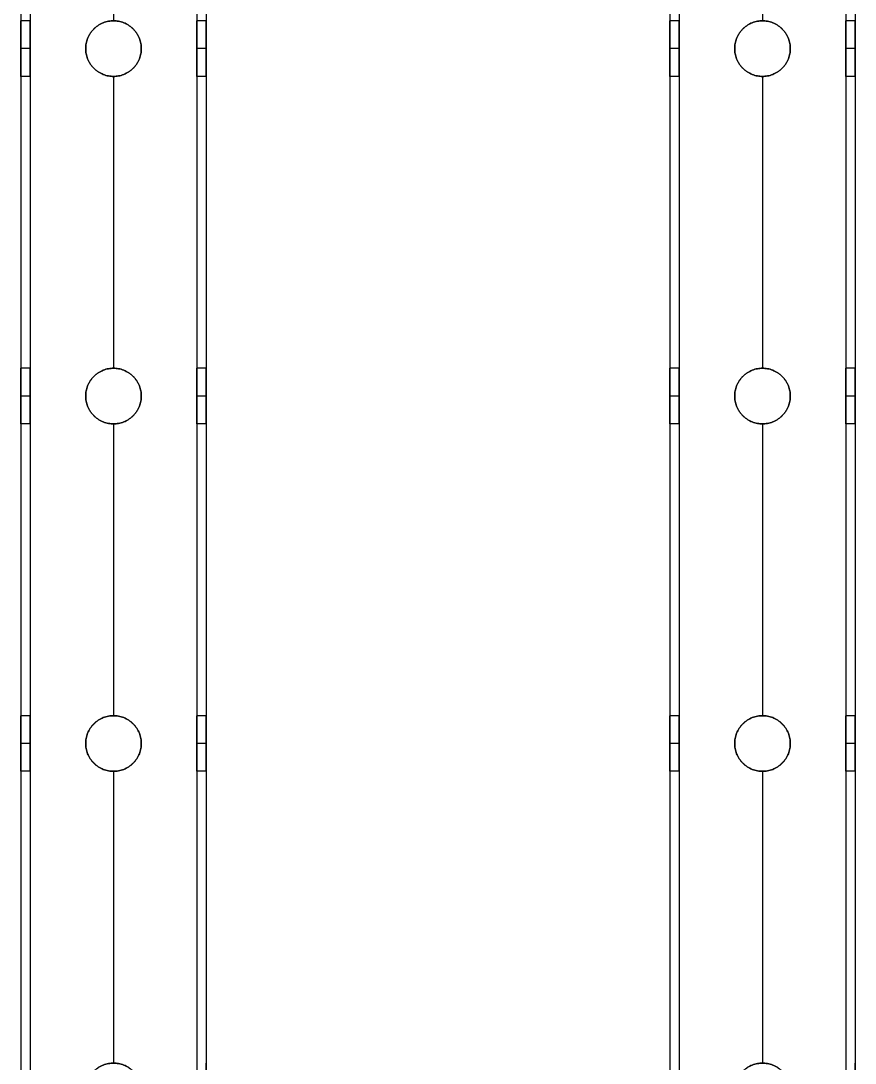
# Model space of a CAD drawing. Header units: millimetres. Extents: x 1279 to 9834, y -699 to 998.
# Drawn here: x 1538.6 to 1718.7, y -205.5 to 19.5 of the extents above; entities that cross this region are included whole.
import ezdxf

# ---------------------------------------------------------------- set-up
doc = ezdxf.new("R2010")
doc.units = ezdxf.units.MM
doc.header["$MEASUREMENT"] = 0
doc.layers.add('staal', color=7, linetype='Continuous', true_color=0x4c4c4c)

msp = doc.modelspace()

# ---------------------------------------------------------------- linework, layer by layer
at = {"layer": 'staal'}
for p, q in [((1540.62, 19.54, 1847.98), (1538.62, 19.54, 1847.98)), ((1558.62, 19.54, 1865.98), (1558.62, 19.54, 1867.98)), ((1558.62, 19.54, 1827.98), (1558.62, 19.54, 1829.98)), ((1578.62, 19.54, 1847.98), (1576.62, 19.54, 1847.98)), ((1680.7, 19.54, 1847.98), (1678.7, 19.54, 1847.98)), ((1698.7, 19.54, 1865.98), (1698.7, 19.54, 1867.98)), ((1698.7, 19.54, 1827.98), (1698.7, 19.54, 1829.98)), ((1718.7, 19.54, 1847.98), (1716.7, 19.54, 1847.98)), ((1540.62, 13.54, 1853.98), (1538.62, 13.54, 1853.98)), ((1540.62, 13.54, 1841.98), (1538.62, 13.54, 1841.98)), ((1552.62, 13.54, 1865.98), (1552.62, 13.54, 1867.98)), ((1552.62, 13.54, 1827.98), (1552.62, 13.54, 1829.98)), ((1564.62, 13.54, 1865.98), (1564.62, 13.54, 1867.98)), ((1564.62, 13.54, 1827.98), (1564.62, 13.54, 1829.98)), ((1578.62, 13.54, 1853.98), (1576.62, 13.54, 1853.98)), ((1578.62, 13.54, 1841.98), (1576.62, 13.54, 1841.98)), ((1680.7, 13.54, 1853.98), (1678.7, 13.54, 1853.98)), ((1680.7, 13.54, 1841.98), (1678.7, 13.54, 1841.98)), ((1692.7, 13.54, 1865.98), (1692.7, 13.54, 1867.98)), ((1692.7, 13.54, 1827.98), (1692.7, 13.54, 1829.98)), ((1704.7, 13.54, 1865.98), (1704.7, 13.54, 1867.98)), ((1704.7, 13.54, 1827.98), (1704.7, 13.54, 1829.98)), ((1718.7, 13.54, 1853.98), (1716.7, 13.54, 1853.98)), ((1718.7, 13.54, 1841.98), (1716.7, 13.54, 1841.98)), ((1540.62, 7.54, 1847.98), (1538.62, 7.54, 1847.98)), ((1558.62, 7.54, 1865.98), (1558.62, 7.54, 1867.98)), ((1558.62, 7.54, 1827.98), (1558.62, 7.54, 1829.98)), ((1578.62, 7.54, 1847.98), (1576.62, 7.54, 1847.98)), ((1680.7, 7.54, 1847.98), (1678.7, 7.54, 1847.98)), ((1698.7, 7.54, 1865.98), (1698.7, 7.54, 1867.98)), ((1698.7, 7.54, 1827.98), (1698.7, 7.54, 1829.98)), ((1718.7, 7.54, 1847.98), (1716.7, 7.54, 1847.98)), ((1540.62, -55.46, 1847.98), (1538.62, -55.46, 1847.98)), ((1558.62, -55.46, 1865.98), (1558.62, -55.46, 1867.98)), ((1558.62, -55.46, 1827.98), (1558.62, -55.46, 1829.98)), ((1578.62, -55.46, 1847.98), (1576.62, -55.46, 1847.98)), ((1680.7, -55.46, 1847.98), (1678.7, -55.46, 1847.98)), ((1698.7, -55.46, 1865.98), (1698.7, -55.46, 1867.98)), ((1698.7, -55.46, 1827.98), (1698.7, -55.46, 1829.98)), ((1718.7, -55.46, 1847.98), (1716.7, -55.46, 1847.98)), ((1540.62, -61.46, 1853.98), (1538.62, -61.46, 1853.98)), ((1540.62, -61.46, 1841.98), (1538.62, -61.46, 1841.98)), ((1552.62, -61.46, 1865.98), (1552.62, -61.46, 1867.98)), ((1552.62, -61.46, 1827.98), (1552.62, -61.46, 1829.98)), ((1564.62, -61.46, 1865.98), (1564.62, -61.46, 1867.98)), ((1564.62, -61.46, 1827.98), (1564.62, -61.46, 1829.98)), ((1578.62, -61.46, 1853.98), (1576.62, -61.46, 1853.98)), ((1578.62, -61.46, 1841.98), (1576.62, -61.46, 1841.98)), ((1680.7, -61.46, 1853.98), (1678.7, -61.46, 1853.98)), ((1680.7, -61.46, 1841.98), (1678.7, -61.46, 1841.98)), ((1692.7, -61.46, 1865.98), (1692.7, -61.46, 1867.98)), ((1692.7, -61.46, 1827.98), (1692.7, -61.46, 1829.98)), ((1704.7, -61.46, 1865.98), (1704.7, -61.46, 1867.98)), ((1704.7, -61.46, 1827.98), (1704.7, -61.46, 1829.98)), ((1718.7, -61.46, 1853.98), (1716.7, -61.46, 1853.98)), ((1718.7, -61.46, 1841.98), (1716.7, -61.46, 1841.98)), ((1540.62, -67.46, 1847.98), (1538.62, -67.46, 1847.98)), ((1558.62, -67.46, 1865.98), (1558.62, -67.46, 1867.98)), ((1558.62, -67.46, 1827.98), (1558.62, -67.46, 1829.98)), ((1578.62, -67.46, 1847.98), (1576.62, -67.46, 1847.98)), ((1680.7, -67.46, 1847.98), (1678.7, -67.46, 1847.98)), ((1698.7, -67.46, 1865.98), (1698.7, -67.46, 1867.98)), ((1698.7, -67.46, 1827.98), (1698.7, -67.46, 1829.98)), ((1718.7, -67.46, 1847.98), (1716.7, -67.46, 1847.98)), ((1540.62, -130.46, 1847.98), (1538.62, -130.46, 1847.98)), ((1558.62, -130.46, 1865.98), (1558.62, -130.46, 1867.98)), ((1558.62, -130.46, 1827.98), (1558.62, -130.46, 1829.98)), ((1578.62, -130.46, 1847.98), (1576.62, -130.46, 1847.98)), ((1680.7, -130.46, 1847.98), (1678.7, -130.46, 1847.98)), ((1698.7, -130.46, 1865.98), (1698.7, -130.46, 1867.98)), ((1698.7, -130.46, 1827.98), (1698.7, -130.46, 1829.98)), ((1718.7, -130.46, 1847.98), (1716.7, -130.46, 1847.98)), ((1540.62, -136.46, 1853.98), (1538.62, -136.46, 1853.98)), ((1540.62, -136.46, 1841.98), (1538.62, -136.46, 1841.98)), ((1552.62, -136.46, 1865.98), (1552.62, -136.46, 1867.98)), ((1552.62, -136.46, 1827.98), (1552.62, -136.46, 1829.98)), ((1564.62, -136.46, 1865.98), (1564.62, -136.46, 1867.98)), ((1564.62, -136.46, 1827.98), (1564.62, -136.46, 1829.98)), ((1578.62, -136.46, 1853.98), (1576.62, -136.46, 1853.98)), ((1578.62, -136.46, 1841.98), (1576.62, -136.46, 1841.98)), ((1680.7, -136.46, 1853.98), (1678.7, -136.46, 1853.98)), ((1680.7, -136.46, 1841.98), (1678.7, -136.46, 1841.98)), ((1692.7, -136.46, 1865.98), (1692.7, -136.46, 1867.98)), ((1692.7, -136.46, 1827.98), (1692.7, -136.46, 1829.98)), ((1704.7, -136.46, 1865.98), (1704.7, -136.46, 1867.98)), ((1704.7, -136.46, 1827.98), (1704.7, -136.46, 1829.98)), ((1718.7, -136.46, 1853.98), (1716.7, -136.46, 1853.98)), ((1718.7, -136.46, 1841.98), (1716.7, -136.46, 1841.98)), ((1540.62, -142.46, 1847.98), (1538.62, -142.46, 1847.98)), ((1558.62, -142.46, 1865.98), (1558.62, -142.46, 1867.98)), ((1558.62, -142.46, 1827.98), (1558.62, -142.46, 1829.98)), ((1578.62, -142.46, 1847.98), (1576.62, -142.46, 1847.98)), ((1680.7, -142.46, 1847.98), (1678.7, -142.46, 1847.98)), ((1698.7, -142.46, 1865.98), (1698.7, -142.46, 1867.98)), ((1698.7, -142.46, 1827.98), (1698.7, -142.46, 1829.98)), ((1718.7, -142.46, 1847.98), (1716.7, -142.46, 1847.98)), ((1558.62, -205.46, 1865.98), (1558.62, -205.46, 1867.98)), ((1698.7, -205.46, 1865.98), (1698.7, -205.46, 1867.98))]:
    msp.add_line(p, q, dxfattribs=at)
for points in [[(1538.62, 669.04, 1827.98), (1538.62, 51.04, 1827.98), (1538.62, -566.96, 1827.98)], [(1538.62, 669.04, 1867.98), (1538.62, 51.04, 1867.98), (1538.62, -566.96, 1867.98)], [(1540.62, 669.04, 1865.98), (1540.62, 51.04, 1865.98), (1540.62, -566.96, 1865.98)], [(1540.62, 669.04, 1829.98), (1540.62, 51.04, 1829.98), (1540.62, -566.96, 1829.98)], [(1576.62, 669.04, 1865.98), (1576.62, 51.04, 1865.98), (1576.62, -566.96, 1865.98)], [(1576.62, 669.04, 1829.98), (1576.62, 51.04, 1829.98), (1576.62, -566.96, 1829.98)], [(1578.62, 669.04, 1827.98), (1578.62, 51.04, 1827.98), (1578.62, -566.96, 1827.98)], [(1578.62, 669.04, 1867.98), (1578.62, 51.04, 1867.98), (1578.62, -566.96, 1867.98)], [(1678.7, 669.04, 1827.98), (1678.7, 51.04, 1827.98), (1678.7, -566.96, 1827.98)], [(1678.7, 669.04, 1867.98), (1678.7, 51.04, 1867.98), (1678.7, -566.96, 1867.98)], [(1680.7, 669.04, 1865.98), (1680.7, 51.04, 1865.98), (1680.7, -566.96, 1865.98)], [(1680.7, 669.04, 1829.98), (1680.7, 51.04, 1829.98), (1680.7, -566.96, 1829.98)], [(1716.7, 669.04, 1865.98), (1716.7, 51.04, 1865.98), (1716.7, -566.96, 1865.98)], [(1716.7, 669.04, 1829.98), (1716.7, 51.04, 1829.98), (1716.7, -566.96, 1829.98)], [(1718.7, 669.04, 1827.98), (1718.7, 51.04, 1827.98), (1718.7, -566.96, 1827.98)], [(1718.7, 669.04, 1867.98), (1718.7, 51.04, 1867.98), (1718.7, -566.96, 1867.98)], [(1538.62, 82.54, 1847.98), (1538.62, 51.04, 1847.98), (1538.62, 19.54, 1847.98)], [(1540.62, 82.54, 1847.98), (1540.62, 51.04, 1847.98), (1540.62, 19.54, 1847.98)], [(1558.62, 82.54, 1827.98), (1558.62, 51.04, 1827.98), (1558.62, 19.54, 1827.98)], [(1558.62, 82.54, 1867.98), (1558.62, 51.04, 1867.98), (1558.62, 19.54, 1867.98)], [(1558.62, 82.54, 1865.98), (1558.62, 51.04, 1865.98), (1558.62, 19.54, 1865.98)], [(1558.62, 82.54, 1829.98), (1558.62, 51.04, 1829.98), (1558.62, 19.54, 1829.98)], [(1576.62, 82.54, 1847.98), (1576.62, 51.04, 1847.98), (1576.62, 19.54, 1847.98)], [(1578.62, 82.54, 1847.98), (1578.62, 51.04, 1847.98), (1578.62, 19.54, 1847.98)], [(1678.7, 82.54, 1847.98), (1678.7, 51.04, 1847.98), (1678.7, 19.54, 1847.98)], [(1680.7, 82.54, 1847.98), (1680.7, 51.04, 1847.98), (1680.7, 19.54, 1847.98)], [(1698.7, 82.54, 1827.98), (1698.7, 51.04, 1827.98), (1698.7, 19.54, 1827.98)], [(1698.7, 82.54, 1867.98), (1698.7, 51.04, 1867.98), (1698.7, 19.54, 1867.98)], [(1698.7, 82.54, 1865.98), (1698.7, 51.04, 1865.98), (1698.7, 19.54, 1865.98)], [(1698.7, 82.54, 1829.98), (1698.7, 51.04, 1829.98), (1698.7, 19.54, 1829.98)], [(1716.7, 82.54, 1847.98), (1716.7, 51.04, 1847.98), (1716.7, 19.54, 1847.98)], [(1718.7, 82.54, 1847.98), (1718.7, 51.04, 1847.98), (1718.7, 19.54, 1847.98)], [(1538.62, 7.54, 1847.98), (1538.62, -23.96, 1847.98), (1538.62, -55.46, 1847.98)], [(1540.62, 7.54, 1847.98), (1540.62, -23.96, 1847.98), (1540.62, -55.46, 1847.98)], [(1558.62, 7.54, 1827.98), (1558.62, -23.96, 1827.98), (1558.62, -55.46, 1827.98)], [(1558.62, 7.54, 1867.98), (1558.62, -23.96, 1867.98), (1558.62, -55.46, 1867.98)], [(1558.62, 7.54, 1865.98), (1558.62, -23.96, 1865.98), (1558.62, -55.46, 1865.98)], [(1558.62, 7.54, 1829.98), (1558.62, -23.96, 1829.98), (1558.62, -55.46, 1829.98)], [(1576.62, 7.54, 1847.98), (1576.62, -23.96, 1847.98), (1576.62, -55.46, 1847.98)], [(1578.62, 7.54, 1847.98), (1578.62, -23.96, 1847.98), (1578.62, -55.46, 1847.98)], [(1678.7, 7.54, 1847.98), (1678.7, -23.96, 1847.98), (1678.7, -55.46, 1847.98)], [(1680.7, 7.54, 1847.98), (1680.7, -23.96, 1847.98), (1680.7, -55.46, 1847.98)], [(1698.7, 7.54, 1827.98), (1698.7, -23.96, 1827.98), (1698.7, -55.46, 1827.98)], [(1698.7, 7.54, 1867.98), (1698.7, -23.96, 1867.98), (1698.7, -55.46, 1867.98)], [(1698.7, 7.54, 1865.98), (1698.7, -23.96, 1865.98), (1698.7, -55.46, 1865.98)], [(1698.7, 7.54, 1829.98), (1698.7, -23.96, 1829.98), (1698.7, -55.46, 1829.98)], [(1716.7, 7.54, 1847.98), (1716.7, -23.96, 1847.98), (1716.7, -55.46, 1847.98)], [(1718.7, 7.54, 1847.98), (1718.7, -23.96, 1847.98), (1718.7, -55.46, 1847.98)], [(1538.62, -67.46, 1847.98), (1538.62, -98.96, 1847.98), (1538.62, -130.46, 1847.98)], [(1540.62, -67.46, 1847.98), (1540.62, -98.96, 1847.98), (1540.62, -130.46, 1847.98)], [(1558.62, -67.46, 1827.98), (1558.62, -98.96, 1827.98), (1558.62, -130.46, 1827.98)], [(1558.62, -67.46, 1867.98), (1558.62, -98.96, 1867.98), (1558.62, -130.46, 1867.98)], [(1558.62, -67.46, 1865.98), (1558.62, -98.96, 1865.98), (1558.62, -130.46, 1865.98)], [(1558.62, -67.46, 1829.98), (1558.62, -98.96, 1829.98), (1558.62, -130.46, 1829.98)], [(1576.62, -67.46, 1847.98), (1576.62, -98.96, 1847.98), (1576.62, -130.46, 1847.98)], [(1578.62, -67.46, 1847.98), (1578.62, -98.96, 1847.98), (1578.62, -130.46, 1847.98)], [(1678.7, -67.46, 1847.98), (1678.7, -98.96, 1847.98), (1678.7, -130.46, 1847.98)], [(1680.7, -67.46, 1847.98), (1680.7, -98.96, 1847.98), (1680.7, -130.46, 1847.98)], [(1698.7, -67.46, 1827.98), (1698.7, -98.96, 1827.98), (1698.7, -130.46, 1827.98)], [(1698.7, -67.46, 1867.98), (1698.7, -98.96, 1867.98), (1698.7, -130.46, 1867.98)], [(1698.7, -67.46, 1865.98), (1698.7, -98.96, 1865.98), (1698.7, -130.46, 1865.98)], [(1698.7, -67.46, 1829.98), (1698.7, -98.96, 1829.98), (1698.7, -130.46, 1829.98)], [(1716.7, -67.46, 1847.98), (1716.7, -98.96, 1847.98), (1716.7, -130.46, 1847.98)], [(1718.7, -67.46, 1847.98), (1718.7, -98.96, 1847.98), (1718.7, -130.46, 1847.98)], [(1538.62, -142.46, 1847.98), (1538.62, -173.96, 1847.98), (1538.62, -205.46, 1847.98)], [(1540.62, -142.46, 1847.98), (1540.62, -173.96, 1847.98), (1540.62, -205.46, 1847.98)], [(1558.62, -142.46, 1827.98), (1558.62, -173.96, 1827.98), (1558.62, -205.46, 1827.98)], [(1558.62, -142.46, 1867.98), (1558.62, -173.96, 1867.98), (1558.62, -205.46, 1867.98)], [(1558.62, -142.46, 1865.98), (1558.62, -173.96, 1865.98), (1558.62, -205.46, 1865.98)], [(1558.62, -142.46, 1829.98), (1558.62, -173.96, 1829.98), (1558.62, -205.46, 1829.98)], [(1576.62, -142.46, 1847.98), (1576.62, -173.96, 1847.98), (1576.62, -205.46, 1847.98)], [(1578.62, -142.46, 1847.98), (1578.62, -173.96, 1847.98), (1578.62, -205.46, 1847.98)], [(1678.7, -142.46, 1847.98), (1678.7, -173.96, 1847.98), (1678.7, -205.46, 1847.98)], [(1680.7, -142.46, 1847.98), (1680.7, -173.96, 1847.98), (1680.7, -205.46, 1847.98)], [(1698.7, -142.46, 1827.98), (1698.7, -173.96, 1827.98), (1698.7, -205.46, 1827.98)], [(1698.7, -142.46, 1867.98), (1698.7, -173.96, 1867.98), (1698.7, -205.46, 1867.98)], [(1698.7, -142.46, 1865.98), (1698.7, -173.96, 1865.98), (1698.7, -205.46, 1865.98)], [(1698.7, -142.46, 1829.98), (1698.7, -173.96, 1829.98), (1698.7, -205.46, 1829.98)], [(1716.7, -142.46, 1847.98), (1716.7, -173.96, 1847.98), (1716.7, -205.46, 1847.98)], [(1718.7, -142.46, 1847.98), (1718.7, -173.96, 1847.98), (1718.7, -205.46, 1847.98)]]:
    msp.add_open_spline(points, degree=2, dxfattribs=at)
for points, weights, knots in [([(1538.62, 13.54, 1853.98), (1538.62, 7.54, 1853.98), (1538.62, 7.54, 1847.98), (1538.62, 7.54, 1841.98), (1538.62, 13.54, 1841.98), (1538.62, 19.54, 1841.98), (1538.62, 19.54, 1847.98), (1538.62, 19.54, 1853.98), (1538.62, 13.54, 1853.98)], [1, 0.707106781187, 1, 0.707106781187, 1, 0.707106781187, 1, 0.707106781187, 1], [0, 0, 0, 7.853982, 7.853982, 15.707963, 15.707963, 23.561945, 23.561945, 31.415927, 31.415927, 31.415927]), ([(1540.62, 13.54, 1853.98), (1540.62, 19.54, 1853.98), (1540.62, 19.54, 1847.98), (1540.62, 19.54, 1841.98), (1540.62, 13.54, 1841.98), (1540.62, 7.54, 1841.98), (1540.62, 7.54, 1847.98), (1540.62, 7.54, 1853.98), (1540.62, 13.54, 1853.98)], [1, 0.707106781187, 1, 0.707106781187, 1, 0.707106781187, 1, 0.707106781187, 1], [-31.415927, -31.415927, -31.415927, -23.561945, -23.561945, -15.707963, -15.707963, -7.853982, -7.853982, 0, 0, 0]), ([(1552.62, 13.54, 1827.98), (1552.62, 7.54, 1827.98), (1558.62, 7.54, 1827.98), (1564.62, 7.54, 1827.98), (1564.62, 13.54, 1827.98), (1564.62, 19.54, 1827.98), (1558.62, 19.54, 1827.98), (1552.62, 19.54, 1827.98), (1552.62, 13.54, 1827.98)], [1, 0.707106781187, 1, 0.707106781187, 1, 0.707106781187, 1, 0.707106781187, 1], [0, 0, 0, 7.853982, 7.853982, 15.707963, 15.707963, 23.561945, 23.561945, 31.415927, 31.415927, 31.415927]), ([(1552.62, 13.54, 1867.98), (1552.62, 19.54, 1867.98), (1558.62, 19.54, 1867.98), (1564.62, 19.54, 1867.98), (1564.62, 13.54, 1867.98), (1564.62, 7.54, 1867.98), (1558.62, 7.54, 1867.98), (1552.62, 7.54, 1867.98), (1552.62, 13.54, 1867.98)], [1, 0.707106781187, 1, 0.707106781187, 1, 0.707106781187, 1, 0.707106781187, 1], [-31.415927, -31.415927, -31.415927, -23.561945, -23.561945, -15.707963, -15.707963, -7.853982, -7.853982, 0, 0, 0]), ([(1552.62, 13.54, 1865.98), (1552.62, 7.54, 1865.98), (1558.62, 7.54, 1865.98), (1564.62, 7.54, 1865.98), (1564.62, 13.54, 1865.98), (1564.62, 19.54, 1865.98), (1558.62, 19.54, 1865.98), (1552.62, 19.54, 1865.98), (1552.62, 13.54, 1865.98)], [1, 0.707106781187, 1, 0.707106781187, 1, 0.707106781187, 1, 0.707106781187, 1], [0, 0, 0, 7.853982, 7.853982, 15.707963, 15.707963, 23.561945, 23.561945, 31.415927, 31.415927, 31.415927]), ([(1552.62, 13.54, 1829.98), (1552.62, 19.54, 1829.98), (1558.62, 19.54, 1829.98), (1564.62, 19.54, 1829.98), (1564.62, 13.54, 1829.98), (1564.62, 7.54, 1829.98), (1558.62, 7.54, 1829.98), (1552.62, 7.54, 1829.98), (1552.62, 13.54, 1829.98)], [1, 0.707106781187, 1, 0.707106781187, 1, 0.707106781187, 1, 0.707106781187, 1], [-31.415927, -31.415927, -31.415927, -23.561945, -23.561945, -15.707963, -15.707963, -7.853982, -7.853982, 0, 0, 0]), ([(1552.62, 13.54, 1827.98), (1552.62, 7.54, 1827.98), (1558.62, 7.54, 1827.98), (1564.62, 7.54, 1827.98), (1564.62, 13.54, 1827.98), (1564.62, 19.54, 1827.98), (1558.62, 19.54, 1827.98), (1552.62, 19.54, 1827.98), (1552.62, 13.54, 1827.98)], [1, 0.707106781187, 1, 0.707106781187, 1, 0.707106781187, 1, 0.707106781187, 1], [0, 0, 0, 7.853982, 7.853982, 15.707963, 15.707963, 23.561945, 23.561945, 31.415927, 31.415927, 31.415927]), ([(1576.62, 13.54, 1853.98), (1576.62, 7.54, 1853.98), (1576.62, 7.54, 1847.98), (1576.62, 7.54, 1841.98), (1576.62, 13.54, 1841.98), (1576.62, 19.54, 1841.98), (1576.62, 19.54, 1847.98), (1576.62, 19.54, 1853.98), (1576.62, 13.54, 1853.98)], [1, 0.707106781187, 1, 0.707106781187, 1, 0.707106781187, 1, 0.707106781187, 1], [0, 0, 0, 7.853982, 7.853982, 15.707963, 15.707963, 23.561945, 23.561945, 31.415927, 31.415927, 31.415927]), ([(1578.62, 13.54, 1853.98), (1578.62, 19.54, 1853.98), (1578.62, 19.54, 1847.98), (1578.62, 19.54, 1841.98), (1578.62, 13.54, 1841.98), (1578.62, 7.54, 1841.98), (1578.62, 7.54, 1847.98), (1578.62, 7.54, 1853.98), (1578.62, 13.54, 1853.98)], [1, 0.707106781187, 1, 0.707106781187, 1, 0.707106781187, 1, 0.707106781187, 1], [-31.415927, -31.415927, -31.415927, -23.561945, -23.561945, -15.707963, -15.707963, -7.853982, -7.853982, 0, 0, 0]), ([(1678.7, 13.54, 1853.98), (1678.7, 7.54, 1853.98), (1678.7, 7.54, 1847.98), (1678.7, 7.54, 1841.98), (1678.7, 13.54, 1841.98), (1678.7, 19.54, 1841.98), (1678.7, 19.54, 1847.98), (1678.7, 19.54, 1853.98), (1678.7, 13.54, 1853.98)], [1, 0.707106781187, 1, 0.707106781187, 1, 0.707106781187, 1, 0.707106781187, 1], [0, 0, 0, 7.853982, 7.853982, 15.707963, 15.707963, 23.561945, 23.561945, 31.415927, 31.415927, 31.415927]), ([(1680.7, 13.54, 1853.98), (1680.7, 19.54, 1853.98), (1680.7, 19.54, 1847.98), (1680.7, 19.54, 1841.98), (1680.7, 13.54, 1841.98), (1680.7, 7.54, 1841.98), (1680.7, 7.54, 1847.98), (1680.7, 7.54, 1853.98), (1680.7, 13.54, 1853.98)], [1, 0.707106781187, 1, 0.707106781187, 1, 0.707106781187, 1, 0.707106781187, 1], [-31.415927, -31.415927, -31.415927, -23.561945, -23.561945, -15.707963, -15.707963, -7.853982, -7.853982, 0, 0, 0]), ([(1692.7, 13.54, 1827.98), (1692.7, 7.54, 1827.98), (1698.7, 7.54, 1827.98), (1704.7, 7.54, 1827.98), (1704.7, 13.54, 1827.98), (1704.7, 19.54, 1827.98), (1698.7, 19.54, 1827.98), (1692.7, 19.54, 1827.98), (1692.7, 13.54, 1827.98)], [1, 0.707106781187, 1, 0.707106781187, 1, 0.707106781187, 1, 0.707106781187, 1], [0, 0, 0, 7.853982, 7.853982, 15.707963, 15.707963, 23.561945, 23.561945, 31.415927, 31.415927, 31.415927]), ([(1692.7, 13.54, 1867.98), (1692.7, 19.54, 1867.98), (1698.7, 19.54, 1867.98), (1704.7, 19.54, 1867.98), (1704.7, 13.54, 1867.98), (1704.7, 7.54, 1867.98), (1698.7, 7.54, 1867.98), (1692.7, 7.54, 1867.98), (1692.7, 13.54, 1867.98)], [1, 0.707106781187, 1, 0.707106781187, 1, 0.707106781187, 1, 0.707106781187, 1], [-31.415927, -31.415927, -31.415927, -23.561945, -23.561945, -15.707963, -15.707963, -7.853982, -7.853982, 0, 0, 0]), ([(1692.7, 13.54, 1865.98), (1692.7, 7.54, 1865.98), (1698.7, 7.54, 1865.98), (1704.7, 7.54, 1865.98), (1704.7, 13.54, 1865.98), (1704.7, 19.54, 1865.98), (1698.7, 19.54, 1865.98), (1692.7, 19.54, 1865.98), (1692.7, 13.54, 1865.98)], [1, 0.707106781187, 1, 0.707106781187, 1, 0.707106781187, 1, 0.707106781187, 1], [0, 0, 0, 7.853982, 7.853982, 15.707963, 15.707963, 23.561945, 23.561945, 31.415927, 31.415927, 31.415927]), ([(1692.7, 13.54, 1829.98), (1692.7, 19.54, 1829.98), (1698.7, 19.54, 1829.98), (1704.7, 19.54, 1829.98), (1704.7, 13.54, 1829.98), (1704.7, 7.54, 1829.98), (1698.7, 7.54, 1829.98), (1692.7, 7.54, 1829.98), (1692.7, 13.54, 1829.98)], [1, 0.707106781187, 1, 0.707106781187, 1, 0.707106781187, 1, 0.707106781187, 1], [-31.415927, -31.415927, -31.415927, -23.561945, -23.561945, -15.707963, -15.707963, -7.853982, -7.853982, 0, 0, 0]), ([(1692.7, 13.54, 1827.98), (1692.7, 7.54, 1827.98), (1698.7, 7.54, 1827.98), (1704.7, 7.54, 1827.98), (1704.7, 13.54, 1827.98), (1704.7, 19.54, 1827.98), (1698.7, 19.54, 1827.98), (1692.7, 19.54, 1827.98), (1692.7, 13.54, 1827.98)], [1, 0.707106781187, 1, 0.707106781187, 1, 0.707106781187, 1, 0.707106781187, 1], [0, 0, 0, 7.853982, 7.853982, 15.707963, 15.707963, 23.561945, 23.561945, 31.415927, 31.415927, 31.415927]), ([(1716.7, 13.54, 1853.98), (1716.7, 7.54, 1853.98), (1716.7, 7.54, 1847.98), (1716.7, 7.54, 1841.98), (1716.7, 13.54, 1841.98), (1716.7, 19.54, 1841.98), (1716.7, 19.54, 1847.98), (1716.7, 19.54, 1853.98), (1716.7, 13.54, 1853.98)], [1, 0.707106781187, 1, 0.707106781187, 1, 0.707106781187, 1, 0.707106781187, 1], [0, 0, 0, 7.853982, 7.853982, 15.707963, 15.707963, 23.561945, 23.561945, 31.415927, 31.415927, 31.415927]), ([(1718.7, 13.54, 1853.98), (1718.7, 19.54, 1853.98), (1718.7, 19.54, 1847.98), (1718.7, 19.54, 1841.98), (1718.7, 13.54, 1841.98), (1718.7, 7.54, 1841.98), (1718.7, 7.54, 1847.98), (1718.7, 7.54, 1853.98), (1718.7, 13.54, 1853.98)], [1, 0.707106781187, 1, 0.707106781187, 1, 0.707106781187, 1, 0.707106781187, 1], [-31.415927, -31.415927, -31.415927, -23.561945, -23.561945, -15.707963, -15.707963, -7.853982, -7.853982, 0, 0, 0]), ([(1538.62, -61.46, 1853.98), (1538.62, -67.46, 1853.98), (1538.62, -67.46, 1847.98), (1538.62, -67.46, 1841.98), (1538.62, -61.46, 1841.98), (1538.62, -55.46, 1841.98), (1538.62, -55.46, 1847.98), (1538.62, -55.46, 1853.98), (1538.62, -61.46, 1853.98)], [1, 0.707106781187, 1, 0.707106781187, 1, 0.707106781187, 1, 0.707106781187, 1], [0, 0, 0, 7.853982, 7.853982, 15.707963, 15.707963, 23.561945, 23.561945, 31.415927, 31.415927, 31.415927]), ([(1540.62, -61.46, 1853.98), (1540.62, -55.46, 1853.98), (1540.62, -55.46, 1847.98), (1540.62, -55.46, 1841.98), (1540.62, -61.46, 1841.98), (1540.62, -67.46, 1841.98), (1540.62, -67.46, 1847.98), (1540.62, -67.46, 1853.98), (1540.62, -61.46, 1853.98)], [1, 0.707106781187, 1, 0.707106781187, 1, 0.707106781187, 1, 0.707106781187, 1], [-31.415927, -31.415927, -31.415927, -23.561945, -23.561945, -15.707963, -15.707963, -7.853982, -7.853982, 0, 0, 0]), ([(1552.62, -61.46, 1827.98), (1552.62, -67.46, 1827.98), (1558.62, -67.46, 1827.98), (1564.62, -67.46, 1827.98), (1564.62, -61.46, 1827.98), (1564.62, -55.46, 1827.98), (1558.62, -55.46, 1827.98), (1552.62, -55.46, 1827.98), (1552.62, -61.46, 1827.98)], [1, 0.707106781187, 1, 0.707106781187, 1, 0.707106781187, 1, 0.707106781187, 1], [0, 0, 0, 7.853982, 7.853982, 15.707963, 15.707963, 23.561945, 23.561945, 31.415927, 31.415927, 31.415927]), ([(1552.62, -61.46, 1867.98), (1552.62, -55.46, 1867.98), (1558.62, -55.46, 1867.98), (1564.62, -55.46, 1867.98), (1564.62, -61.46, 1867.98), (1564.62, -67.46, 1867.98), (1558.62, -67.46, 1867.98), (1552.62, -67.46, 1867.98), (1552.62, -61.46, 1867.98)], [1, 0.707106781187, 1, 0.707106781187, 1, 0.707106781187, 1, 0.707106781187, 1], [-31.415927, -31.415927, -31.415927, -23.561945, -23.561945, -15.707963, -15.707963, -7.853982, -7.853982, 0, 0, 0]), ([(1552.62, -61.46, 1865.98), (1552.62, -67.46, 1865.98), (1558.62, -67.46, 1865.98), (1564.62, -67.46, 1865.98), (1564.62, -61.46, 1865.98), (1564.62, -55.46, 1865.98), (1558.62, -55.46, 1865.98), (1552.62, -55.46, 1865.98), (1552.62, -61.46, 1865.98)], [0.999999860338, 0.707106851018, 1, 0.707106781187, 1, 0.707106781187, 1, 0.707106851018, 0.999999860338], [0, 0, 0, 7.853981, 7.853981, 15.707963, 15.707963, 23.561946, 23.561946, 31.415927, 31.415927, 31.415927]), ([(1552.62, -61.46, 1829.98), (1552.62, -55.46, 1829.98), (1558.62, -55.46, 1829.98), (1564.62, -55.46, 1829.98), (1564.62, -61.46, 1829.98), (1564.62, -67.46, 1829.98), (1558.62, -67.46, 1829.98), (1552.62, -67.46, 1829.98), (1552.62, -61.46, 1829.98)], [1, 0.707106781187, 1, 0.707106781187, 1, 0.707106781187, 1, 0.707106781187, 1], [-31.415927, -31.415927, -31.415927, -23.561945, -23.561945, -15.707963, -15.707963, -7.853982, -7.853982, 0, 0, 0]), ([(1552.62, -61.46, 1827.98), (1552.62, -67.46, 1827.98), (1558.62, -67.46, 1827.98), (1564.62, -67.46, 1827.98), (1564.62, -61.46, 1827.98), (1564.62, -55.46, 1827.98), (1558.62, -55.46, 1827.98), (1552.62, -55.46, 1827.98), (1552.62, -61.46, 1827.98)], [1, 0.707106781187, 1, 0.707106781187, 1, 0.707106781187, 1, 0.707106781187, 1], [0, 0, 0, 7.853982, 7.853982, 15.707963, 15.707963, 23.561945, 23.561945, 31.415927, 31.415927, 31.415927]), ([(1576.62, -61.46, 1853.98), (1576.62, -67.46, 1853.98), (1576.62, -67.46, 1847.98), (1576.62, -67.46, 1841.98), (1576.62, -61.46, 1841.98), (1576.62, -55.46, 1841.98), (1576.62, -55.46, 1847.98), (1576.62, -55.46, 1853.98), (1576.62, -61.46, 1853.98)], [1, 0.707106781187, 1, 0.707106781187, 1, 0.707106781187, 1, 0.707106781187, 1], [0, 0, 0, 7.853982, 7.853982, 15.707963, 15.707963, 23.561945, 23.561945, 31.415927, 31.415927, 31.415927]), ([(1578.62, -61.46, 1853.98), (1578.62, -55.46, 1853.98), (1578.62, -55.46, 1847.98), (1578.62, -55.46, 1841.98), (1578.62, -61.46, 1841.98), (1578.62, -67.46, 1841.98), (1578.62, -67.46, 1847.98), (1578.62, -67.46, 1853.98), (1578.62, -61.46, 1853.98)], [1, 0.707106781187, 1, 0.707106781187, 1, 0.707106781187, 1, 0.707106781187, 1], [-31.415927, -31.415927, -31.415927, -23.561945, -23.561945, -15.707963, -15.707963, -7.853982, -7.853982, 0, 0, 0]), ([(1678.7, -61.46, 1853.98), (1678.7, -67.46, 1853.98), (1678.7, -67.46, 1847.98), (1678.7, -67.46, 1841.98), (1678.7, -61.46, 1841.98), (1678.7, -55.46, 1841.98), (1678.7, -55.46, 1847.98), (1678.7, -55.46, 1853.98), (1678.7, -61.46, 1853.98)], [1, 0.707106781187, 1, 0.707106781187, 1, 0.707106781187, 1, 0.707106781187, 1], [0, 0, 0, 7.853982, 7.853982, 15.707963, 15.707963, 23.561945, 23.561945, 31.415927, 31.415927, 31.415927]), ([(1680.7, -61.46, 1853.98), (1680.7, -55.46, 1853.98), (1680.7, -55.46, 1847.98), (1680.7, -55.46, 1841.98), (1680.7, -61.46, 1841.98), (1680.7, -67.46, 1841.98), (1680.7, -67.46, 1847.98), (1680.7, -67.46, 1853.98), (1680.7, -61.46, 1853.98)], [1, 0.707106781187, 1, 0.707106781187, 1, 0.707106781187, 1, 0.707106781187, 1], [-31.415927, -31.415927, -31.415927, -23.561945, -23.561945, -15.707963, -15.707963, -7.853982, -7.853982, 0, 0, 0]), ([(1692.7, -61.46, 1827.98), (1692.7, -67.46, 1827.98), (1698.7, -67.46, 1827.98), (1704.7, -67.46, 1827.98), (1704.7, -61.46, 1827.98), (1704.7, -55.46, 1827.98), (1698.7, -55.46, 1827.98), (1692.7, -55.46, 1827.98), (1692.7, -61.46, 1827.98)], [1, 0.707106781187, 1, 0.707106781187, 1, 0.707106781187, 1, 0.707106781187, 1], [0, 0, 0, 7.853982, 7.853982, 15.707963, 15.707963, 23.561945, 23.561945, 31.415927, 31.415927, 31.415927]), ([(1692.7, -61.46, 1867.98), (1692.7, -55.46, 1867.98), (1698.7, -55.46, 1867.98), (1704.7, -55.46, 1867.98), (1704.7, -61.46, 1867.98), (1704.7, -67.46, 1867.98), (1698.7, -67.46, 1867.98), (1692.7, -67.46, 1867.98), (1692.7, -61.46, 1867.98)], [1, 0.707106781187, 1, 0.707106781187, 1, 0.707106781187, 1, 0.707106781187, 1], [-31.415927, -31.415927, -31.415927, -23.561945, -23.561945, -15.707963, -15.707963, -7.853982, -7.853982, 0, 0, 0]), ([(1692.7, -61.46, 1865.98), (1692.7, -67.46, 1865.98), (1698.7, -67.46, 1865.98), (1704.7, -67.46, 1865.98), (1704.7, -61.46, 1865.98), (1704.7, -55.46, 1865.98), (1698.7, -55.46, 1865.98), (1692.7, -55.46, 1865.98), (1692.7, -61.46, 1865.98)], [0.999999860338, 0.707106851018, 1, 0.707106781187, 1, 0.707106781187, 1, 0.707106851018, 0.999999860338], [0, 0, 0, 7.853981, 7.853981, 15.707963, 15.707963, 23.561946, 23.561946, 31.415927, 31.415927, 31.415927]), ([(1692.7, -61.46, 1829.98), (1692.7, -55.46, 1829.98), (1698.7, -55.46, 1829.98), (1704.7, -55.46, 1829.98), (1704.7, -61.46, 1829.98), (1704.7, -67.46, 1829.98), (1698.7, -67.46, 1829.98), (1692.7, -67.46, 1829.98), (1692.7, -61.46, 1829.98)], [1, 0.707106781187, 1, 0.707106781187, 1, 0.707106781187, 1, 0.707106781187, 1], [-31.415927, -31.415927, -31.415927, -23.561945, -23.561945, -15.707963, -15.707963, -7.853982, -7.853982, 0, 0, 0]), ([(1692.7, -61.46, 1827.98), (1692.7, -67.46, 1827.98), (1698.7, -67.46, 1827.98), (1704.7, -67.46, 1827.98), (1704.7, -61.46, 1827.98), (1704.7, -55.46, 1827.98), (1698.7, -55.46, 1827.98), (1692.7, -55.46, 1827.98), (1692.7, -61.46, 1827.98)], [1, 0.707106781187, 1, 0.707106781187, 1, 0.707106781187, 1, 0.707106781187, 1], [0, 0, 0, 7.853982, 7.853982, 15.707963, 15.707963, 23.561945, 23.561945, 31.415927, 31.415927, 31.415927]), ([(1716.7, -61.46, 1853.98), (1716.7, -67.46, 1853.98), (1716.7, -67.46, 1847.98), (1716.7, -67.46, 1841.98), (1716.7, -61.46, 1841.98), (1716.7, -55.46, 1841.98), (1716.7, -55.46, 1847.98), (1716.7, -55.46, 1853.98), (1716.7, -61.46, 1853.98)], [1, 0.707106781187, 1, 0.707106781187, 1, 0.707106781187, 1, 0.707106781187, 1], [0, 0, 0, 7.853982, 7.853982, 15.707963, 15.707963, 23.561945, 23.561945, 31.415927, 31.415927, 31.415927]), ([(1718.7, -61.46, 1853.98), (1718.7, -55.46, 1853.98), (1718.7, -55.46, 1847.98), (1718.7, -55.46, 1841.98), (1718.7, -61.46, 1841.98), (1718.7, -67.46, 1841.98), (1718.7, -67.46, 1847.98), (1718.7, -67.46, 1853.98), (1718.7, -61.46, 1853.98)], [1, 0.707106781187, 1, 0.707106781187, 1, 0.707106781187, 1, 0.707106781187, 1], [-31.415927, -31.415927, -31.415927, -23.561945, -23.561945, -15.707963, -15.707963, -7.853982, -7.853982, 0, 0, 0]), ([(1538.62, -136.46, 1853.98), (1538.62, -142.46, 1853.98), (1538.62, -142.46, 1847.98), (1538.62, -142.46, 1841.98), (1538.62, -136.46, 1841.98), (1538.62, -130.46, 1841.98), (1538.62, -130.46, 1847.98), (1538.62, -130.46, 1853.98), (1538.62, -136.46, 1853.98)], [0.999999860338, 0.707106851018, 1, 0.707106781187, 1, 0.707106781187, 1, 0.707106781187, 1], [0, 0, 0, 7.85398, 7.85398, 15.707962, 15.707962, 23.561944, 23.561944, 31.415927, 31.415927, 31.415927]), ([(1540.62, -136.46, 1853.98), (1540.62, -130.46, 1853.98), (1540.62, -130.46, 1847.98), (1540.62, -130.46, 1841.98), (1540.62, -136.46, 1841.98), (1540.62, -142.46, 1841.98), (1540.62, -142.46, 1847.98), (1540.62, -142.46, 1853.98), (1540.62, -136.46, 1853.98)], [1, 0.707106781187, 1, 0.707106781187, 1, 0.707106781187, 1, 0.707106781187, 1], [-31.415927, -31.415927, -31.415927, -23.561945, -23.561945, -15.707963, -15.707963, -7.853982, -7.853982, 0, 0, 0]), ([(1552.62, -136.46, 1827.98), (1552.62, -142.46, 1827.98), (1558.62, -142.46, 1827.98), (1564.62, -142.46, 1827.98), (1564.62, -136.46, 1827.98), (1564.62, -130.46, 1827.98), (1558.62, -130.46, 1827.98), (1552.62, -130.46, 1827.98), (1552.62, -136.46, 1827.98)], [0.999999860338, 0.707106851018, 1, 0.707106781187, 1, 0.707106781187, 1, 0.707106781187, 1], [0, 0, 0, 7.85398, 7.85398, 15.707962, 15.707962, 23.561944, 23.561944, 31.415927, 31.415927, 31.415927]), ([(1552.62, -136.46, 1867.98), (1552.62, -130.46, 1867.98), (1558.62, -130.46, 1867.98), (1564.62, -130.46, 1867.98), (1564.62, -136.46, 1867.98), (1564.62, -142.46, 1867.98), (1558.62, -142.46, 1867.98), (1552.62, -142.46, 1867.98), (1552.62, -136.46, 1867.98)], [1, 0.707106781187, 1, 0.707106781187, 1, 0.707106781187, 1, 0.707106851018, 0.999999860338], [-31.415927, -31.415927, -31.415927, -23.561944, -23.561944, -15.707962, -15.707962, -7.85398, -7.85398, 0, 0, 0]), ([(1552.62, -136.46, 1865.98), (1552.62, -142.46, 1865.98), (1558.62, -142.46, 1865.98), (1564.62, -142.46, 1865.98), (1564.62, -136.46, 1865.98), (1564.62, -130.46, 1865.98), (1558.62, -130.46, 1865.98), (1552.62, -130.46, 1865.98), (1552.62, -136.46, 1865.98)], [1, 0.707106781187, 1, 0.707106781187, 1, 0.707106781187, 1, 0.707106781187, 1], [0, 0, 0, 7.853982, 7.853982, 15.707963, 15.707963, 23.561945, 23.561945, 31.415927, 31.415927, 31.415927]), ([(1552.62, -136.46, 1829.98), (1552.62, -130.46, 1829.98), (1558.62, -130.46, 1829.98), (1564.62, -130.46, 1829.98), (1564.62, -136.46, 1829.98), (1564.62, -142.46, 1829.98), (1558.62, -142.46, 1829.98), (1552.62, -142.46, 1829.98), (1552.62, -136.46, 1829.98)], [1, 0.707106781187, 1, 0.707106781187, 1, 0.707106781187, 1, 0.707106781187, 1], [-31.415927, -31.415927, -31.415927, -23.561945, -23.561945, -15.707963, -15.707963, -7.853982, -7.853982, 0, 0, 0]), ([(1552.62, -136.46, 1827.98), (1552.62, -142.46, 1827.98), (1558.62, -142.46, 1827.98), (1564.62, -142.46, 1827.98), (1564.62, -136.46, 1827.98), (1564.62, -130.46, 1827.98), (1558.62, -130.46, 1827.98), (1552.62, -130.46, 1827.98), (1552.62, -136.46, 1827.98)], [1, 0.707106781187, 1, 0.707106781187, 1, 0.707106781187, 1, 0.707106781187, 1], [0, 0, 0, 7.853982, 7.853982, 15.707963, 15.707963, 23.561945, 23.561945, 31.415927, 31.415927, 31.415927]), ([(1576.62, -136.46, 1853.98), (1576.62, -142.46, 1853.98), (1576.62, -142.46, 1847.98), (1576.62, -142.46, 1841.98), (1576.62, -136.46, 1841.98), (1576.62, -130.46, 1841.98), (1576.62, -130.46, 1847.98), (1576.62, -130.46, 1853.98), (1576.62, -136.46, 1853.98)], [0.999999860338, 0.707106851018, 1, 0.707106781187, 1, 0.707106781187, 1, 0.707106781187, 1], [0, 0, 0, 7.85398, 7.85398, 15.707962, 15.707962, 23.561944, 23.561944, 31.415927, 31.415927, 31.415927]), ([(1578.62, -136.46, 1853.98), (1578.62, -130.46, 1853.98), (1578.62, -130.46, 1847.98), (1578.62, -130.46, 1841.98), (1578.62, -136.46, 1841.98), (1578.62, -142.46, 1841.98), (1578.62, -142.46, 1847.98), (1578.62, -142.46, 1853.98), (1578.62, -136.46, 1853.98)], [1, 0.707106781187, 1, 0.707106781187, 1, 0.707106781187, 1, 0.707106851018, 0.999999860338], [-31.415927, -31.415927, -31.415927, -23.561944, -23.561944, -15.707962, -15.707962, -7.85398, -7.85398, 0, 0, 0]), ([(1678.7, -136.46, 1853.98), (1678.7, -142.46, 1853.98), (1678.7, -142.46, 1847.98), (1678.7, -142.46, 1841.98), (1678.7, -136.46, 1841.98), (1678.7, -130.46, 1841.98), (1678.7, -130.46, 1847.98), (1678.7, -130.46, 1853.98), (1678.7, -136.46, 1853.98)], [0.999999860338, 0.707106851018, 1, 0.707106781187, 1, 0.707106781187, 1, 0.707106781187, 1], [0, 0, 0, 7.85398, 7.85398, 15.707962, 15.707962, 23.561944, 23.561944, 31.415927, 31.415927, 31.415927]), ([(1680.7, -136.46, 1853.98), (1680.7, -130.46, 1853.98), (1680.7, -130.46, 1847.98), (1680.7, -130.46, 1841.98), (1680.7, -136.46, 1841.98), (1680.7, -142.46, 1841.98), (1680.7, -142.46, 1847.98), (1680.7, -142.46, 1853.98), (1680.7, -136.46, 1853.98)], [1, 0.707106781187, 1, 0.707106781187, 1, 0.707106781187, 1, 0.707106781187, 1], [-31.415927, -31.415927, -31.415927, -23.561945, -23.561945, -15.707963, -15.707963, -7.853982, -7.853982, 0, 0, 0]), ([(1692.7, -136.46, 1827.98), (1692.7, -142.46, 1827.98), (1698.7, -142.46, 1827.98), (1704.7, -142.46, 1827.98), (1704.7, -136.46, 1827.98), (1704.7, -130.46, 1827.98), (1698.7, -130.46, 1827.98), (1692.7, -130.46, 1827.98), (1692.7, -136.46, 1827.98)], [0.999999860338, 0.707106851018, 1, 0.707106781187, 1, 0.707106781187, 1, 0.707106781187, 1], [0, 0, 0, 7.85398, 7.85398, 15.707962, 15.707962, 23.561944, 23.561944, 31.415927, 31.415927, 31.415927]), ([(1692.7, -136.46, 1867.98), (1692.7, -130.46, 1867.98), (1698.7, -130.46, 1867.98), (1704.7, -130.46, 1867.98), (1704.7, -136.46, 1867.98), (1704.7, -142.46, 1867.98), (1698.7, -142.46, 1867.98), (1692.7, -142.46, 1867.98), (1692.7, -136.46, 1867.98)], [1, 0.707106781187, 1, 0.707106781187, 1, 0.707106781187, 1, 0.707106851018, 0.999999860338], [-31.415927, -31.415927, -31.415927, -23.561944, -23.561944, -15.707962, -15.707962, -7.85398, -7.85398, 0, 0, 0]), ([(1692.7, -136.46, 1865.98), (1692.7, -142.46, 1865.98), (1698.7, -142.46, 1865.98), (1704.7, -142.46, 1865.98), (1704.7, -136.46, 1865.98), (1704.7, -130.46, 1865.98), (1698.7, -130.46, 1865.98), (1692.7, -130.46, 1865.98), (1692.7, -136.46, 1865.98)], [1, 0.707106781187, 1, 0.707106781187, 1, 0.707106781187, 1, 0.707106781187, 1], [0, 0, 0, 7.853982, 7.853982, 15.707963, 15.707963, 23.561945, 23.561945, 31.415927, 31.415927, 31.415927]), ([(1692.7, -136.46, 1829.98), (1692.7, -130.46, 1829.98), (1698.7, -130.46, 1829.98), (1704.7, -130.46, 1829.98), (1704.7, -136.46, 1829.98), (1704.7, -142.46, 1829.98), (1698.7, -142.46, 1829.98), (1692.7, -142.46, 1829.98), (1692.7, -136.46, 1829.98)], [1, 0.707106781187, 1, 0.707106781187, 1, 0.707106781187, 1, 0.707106781187, 1], [-31.415927, -31.415927, -31.415927, -23.561945, -23.561945, -15.707963, -15.707963, -7.853982, -7.853982, 0, 0, 0]), ([(1692.7, -136.46, 1827.98), (1692.7, -142.46, 1827.98), (1698.7, -142.46, 1827.98), (1704.7, -142.46, 1827.98), (1704.7, -136.46, 1827.98), (1704.7, -130.46, 1827.98), (1698.7, -130.46, 1827.98), (1692.7, -130.46, 1827.98), (1692.7, -136.46, 1827.98)], [1, 0.707106781187, 1, 0.707106781187, 1, 0.707106781187, 1, 0.707106781187, 1], [0, 0, 0, 7.853982, 7.853982, 15.707963, 15.707963, 23.561945, 23.561945, 31.415927, 31.415927, 31.415927]), ([(1716.7, -136.46, 1853.98), (1716.7, -142.46, 1853.98), (1716.7, -142.46, 1847.98), (1716.7, -142.46, 1841.98), (1716.7, -136.46, 1841.98), (1716.7, -130.46, 1841.98), (1716.7, -130.46, 1847.98), (1716.7, -130.46, 1853.98), (1716.7, -136.46, 1853.98)], [0.999999860338, 0.707106851018, 1, 0.707106781187, 1, 0.707106781187, 1, 0.707106781187, 1], [0, 0, 0, 7.85398, 7.85398, 15.707962, 15.707962, 23.561944, 23.561944, 31.415927, 31.415927, 31.415927]), ([(1718.7, -136.46, 1853.98), (1718.7, -130.46, 1853.98), (1718.7, -130.46, 1847.98), (1718.7, -130.46, 1841.98), (1718.7, -136.46, 1841.98), (1718.7, -142.46, 1841.98), (1718.7, -142.46, 1847.98), (1718.7, -142.46, 1853.98), (1718.7, -136.46, 1853.98)], [1, 0.707106781187, 1, 0.707106781187, 1, 0.707106781187, 1, 0.707106851018, 0.999999860338], [-31.415927, -31.415927, -31.415927, -23.561944, -23.561944, -15.707962, -15.707962, -7.85398, -7.85398, 0, 0, 0]), ([(1552.62, -211.46, 1827.98), (1552.62, -217.46, 1827.98), (1558.62, -217.46, 1827.98), (1564.62, -217.46, 1827.98), (1564.62, -211.46, 1827.98), (1564.62, -205.46, 1827.98), (1558.62, -205.46, 1827.98), (1552.62, -205.46, 1827.98), (1552.62, -211.46, 1827.98)], [0.999999860338, 0.707106851018, 1, 0.707106781187, 1, 0.707106781187, 1, 0.707106781187, 1], [0, 0, 0, 7.85398, 7.85398, 15.707962, 15.707962, 23.561944, 23.561944, 31.415927, 31.415927, 31.415927]), ([(1552.62, -211.46, 1867.98), (1552.62, -205.46, 1867.98), (1558.62, -205.46, 1867.98), (1564.62, -205.46, 1867.98), (1564.62, -211.46, 1867.98), (1564.62, -217.46, 1867.98), (1558.62, -217.46, 1867.98), (1552.62, -217.46, 1867.98), (1552.62, -211.46, 1867.98)], [1, 0.707106781187, 1, 0.707106781187, 1, 0.707106781187, 1, 0.707106781187, 1], [-31.415927, -31.415927, -31.415927, -23.561945, -23.561945, -15.707963, -15.707963, -7.853982, -7.853982, 0, 0, 0]), ([(1552.62, -211.46, 1865.98), (1552.62, -217.46, 1865.98), (1558.62, -217.46, 1865.98), (1564.62, -217.46, 1865.98), (1564.62, -211.46, 1865.98), (1564.62, -205.46, 1865.98), (1558.62, -205.46, 1865.98), (1552.62, -205.46, 1865.98), (1552.62, -211.46, 1865.98)], [1, 0.707106781187, 1, 0.707106781187, 1, 0.707106781187, 1, 0.707106781187, 1], [0, 0, 0, 7.853982, 7.853982, 15.707963, 15.707963, 23.561945, 23.561945, 31.415927, 31.415927, 31.415927]), ([(1578.62, -211.46, 1853.98), (1578.62, -205.46, 1853.98), (1578.62, -205.46, 1847.98), (1578.62, -205.46, 1841.98), (1578.62, -211.46, 1841.98), (1578.62, -217.46, 1841.98), (1578.62, -217.46, 1847.98), (1578.62, -217.46, 1853.98), (1578.62, -211.46, 1853.98)], [1, 0.707106781187, 1, 0.707106781187, 1, 0.707106781187, 1, 0.707106851018, 0.999999860338], [-31.415927, -31.415927, -31.415927, -23.561944, -23.561944, -15.707962, -15.707962, -7.85398, -7.85398, 0, 0, 0]), ([(1692.7, -211.46, 1827.98), (1692.7, -217.46, 1827.98), (1698.7, -217.46, 1827.98), (1704.7, -217.46, 1827.98), (1704.7, -211.46, 1827.98), (1704.7, -205.46, 1827.98), (1698.7, -205.46, 1827.98), (1692.7, -205.46, 1827.98), (1692.7, -211.46, 1827.98)], [0.999999860338, 0.707106851018, 1, 0.707106781187, 1, 0.707106781187, 1, 0.707106781187, 1], [0, 0, 0, 7.85398, 7.85398, 15.707962, 15.707962, 23.561944, 23.561944, 31.415927, 31.415927, 31.415927]), ([(1692.7, -211.46, 1867.98), (1692.7, -205.46, 1867.98), (1698.7, -205.46, 1867.98), (1704.7, -205.46, 1867.98), (1704.7, -211.46, 1867.98), (1704.7, -217.46, 1867.98), (1698.7, -217.46, 1867.98), (1692.7, -217.46, 1867.98), (1692.7, -211.46, 1867.98)], [1, 0.707106781187, 1, 0.707106781187, 1, 0.707106781187, 1, 0.707106781187, 1], [-31.415927, -31.415927, -31.415927, -23.561945, -23.561945, -15.707963, -15.707963, -7.853982, -7.853982, 0, 0, 0]), ([(1692.7, -211.46, 1865.98), (1692.7, -217.46, 1865.98), (1698.7, -217.46, 1865.98), (1704.7, -217.46, 1865.98), (1704.7, -211.46, 1865.98), (1704.7, -205.46, 1865.98), (1698.7, -205.46, 1865.98), (1692.7, -205.46, 1865.98), (1692.7, -211.46, 1865.98)], [1, 0.707106781187, 1, 0.707106781187, 1, 0.707106781187, 1, 0.707106781187, 1], [0, 0, 0, 7.853982, 7.853982, 15.707963, 15.707963, 23.561945, 23.561945, 31.415927, 31.415927, 31.415927]), ([(1718.7, -211.46, 1853.98), (1718.7, -205.46, 1853.98), (1718.7, -205.46, 1847.98), (1718.7, -205.46, 1841.98), (1718.7, -211.46, 1841.98), (1718.7, -217.46, 1841.98), (1718.7, -217.46, 1847.98), (1718.7, -217.46, 1853.98), (1718.7, -211.46, 1853.98)], [1, 0.707106781187, 1, 0.707106781187, 1, 0.707106781187, 1, 0.707106851018, 0.999999860338], [-31.415927, -31.415927, -31.415927, -23.561944, -23.561944, -15.707962, -15.707962, -7.85398, -7.85398, 0, 0, 0])]:
    msp.add_rational_spline(points, weights, degree=2, knots=knots, dxfattribs=at)

doc.saveas('drawing.dxf')
